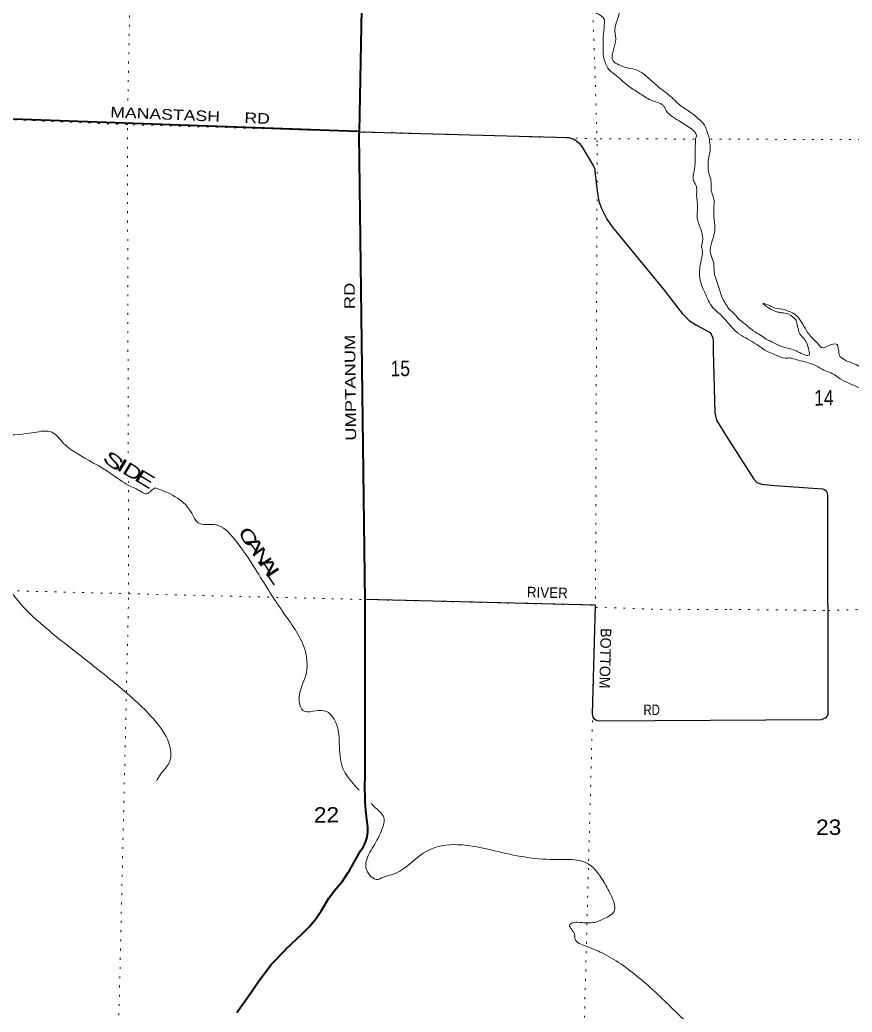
# Model space of a CAD drawing. Header units: feet. Extents: x -6 to 252658, y -374658 to -170635.
# Drawn here: x 104215 to 113681, y -203952 to -192670 of the extents above; entities that cross this region are included whole.
import ezdxf
from ezdxf.enums import TextEntityAlignment as Align

# ---------------------------------------------------------------- set-up
doc = ezdxf.new("R2010")
doc.units = ezdxf.units.FT
doc.header["$LTSCALE"] = 70
doc.linetypes.add('DOTTED', pattern=[1.5, 0.3, -1.2])
for name, color, linetype, lineweight in [('26', 7, 'Continuous', 40), ('27', 7, 'Continuous', 13), ('29', 7, 'Continuous', 25), ('30', 7, 'Continuous', 13), ('39', 7, 'Continuous', 13), ('7', 7, 'DOTTED', 13)]:
    doc.layers.add(name, color=color, linetype=linetype, lineweight=lineweight)
doc.layers.add('41', color=7, linetype='Continuous')

msp = doc.modelspace()

# ---------------------------------------------------------------- linework, layer by layer
at = {"layer": '26'}
for points in [[(108076.69, -193942.07), (108115, -191941.05), (108115.95, -191929.71), (108126.94, -191861.96), (108144.96, -191795.74), (108169.79, -191731.76), (108201.18, -191670.73), (108238.78, -191613.32), (108282.17, -191560.15), (108305.11, -191536.12), (108533.78, -191315.81), (108621, -191237.05), (108845.25, -191047.17)], [(108076.69, -193942.07), (108056, -193941.33), (104134.01, -193800.17)], [(106681.34, -203954.49), (106850, -203723.05), (106935.94, -203591.36), (107077.94, -203407.52), (107238.39, -203239.53), (107240.46, -203237.58), (107426.73, -203060.06), (107509.34, -202979.72), (107583.09, -202891.18), (107647.19, -202795.42), (107672.62, -202750.39), (107728.6, -202657.13), (107794.02, -202570.23), (107816.29, -202544.53), (107884.09, -202462.92), (107946.8, -202369.58), (107961, -202348.05), (108090.73, -202119.76), (108118.2, -202075.87), (108136.97, -202038.44), (108146.99, -202018.46), (108153.59, -201998.44), (108161.01, -201974.6), (108168.9, -201935.13), (108172.61, -201895.06), (108172.12, -201854.82), (108158, -201726.05), (108150.91, -201658.37), (108142.23, -201559.95), (108139.88, -201349.07), (108141, -201301.05), (108144, -199274.05), (108076, -193978.05), (108076.69, -193942.07)]]:
    msp.add_lwpolyline(points, dxfattribs=at)
at = {"layer": '29'}
msp.add_lwpolyline([(108076.69, -193942.07), (110456.08, -194007.35), (110508.59, -194021.49), (110546.96, -194045.74), (110575.23, -194072.02), (110605.05, -194111.46), (110740.84, -194332.71), (110752.96, -194367.07), (110756.21, -194394.13), (110783.37, -194646.38), (110799.41, -194732.85), (110824.85, -194806.61), (110891.31, -194934.95), (110950.21, -195023.15), (111528.31, -195725.43), (111747.52, -196010.31), (111827.4, -196086.87), (111911.21, -196140.92), (112057.63, -196222.27), (112079.01, -196243.51), (112098.02, -196284.92), (112102.06, -196325.33), (112100.37, -196433.7), (112118.22, -197139.76), (112137.69, -197222.34), (112241.21, -197386.77), (112561.75, -197894.12), (112596.87, -197931.95), (112653.63, -197950.44), (112801.72, -197962.92), (113344.07, -198000.66), (113367.35, -198010.77), (113385.52, -198024.92), (113391.58, -198039.06), (113399.88, -198070.88), (113403.28, -200566.52), (113396.64, -200587.41), (113380.48, -200605.59), (113356.24, -200617.72), (113329, -200628.33), (110806.72, -200644.37), (110772.15, -200635.91), (110753.98, -200623.78), (110735.8, -200599.53), (110729.74, -200563.16), (110762.06, -199324.34), (108148.16, -199260.69)], dxfattribs=at)
at = {"layer": '39'}
for points in [[(112055.73, -194015.02), (112045.74, -193986.84), (111991.75, -193853.99), (111951.64, -193811.67), (111837.25, -193718.92), (111718.82, -193636.23), (111650.6, -193571.73), (111490.05, -193442.69), (111333.55, -193305.61), (111283.37, -193267.3), (111182.94, -193228.88), (111064.4, -193198.48), (111028.24, -193180.3), (110962, -193137.94), (110952.02, -193103.72), (110954.13, -193057.47), (110958.18, -193043.39), (110988.6, -192920.76), (110992.7, -192880.55), (110982.88, -192771.91), (110993.04, -192723.66), (111035.56, -192574.91), (111039.69, -192526.64), (111045.86, -192460.28), (111084.3, -192343.7), (111110.64, -192249.21), (111120.92, -192142.63), (111107.27, -191945.49), (111099.35, -191887.14), (111065.42, -191772.44), (111061.43, -191758.35), (111013.5, -191607.4), (110935.5, -191418.18), (110907.48, -191357.79), (110851.34, -191289.29), (110815.21, -191265.07), (110730.74, -191278.99), (110682.48, -191288.95)], [(111900.94, -194020.75), (111911.06, -193986.58), (111887.03, -193942.28), (111852.92, -193910.04), (111712.4, -193819.24), (111624.07, -193760.74), (111565.89, -193702.3), (111529.83, -193641.89), (111465.58, -193609.58), (111393.27, -193583.3), (111256.74, -193502.57), (111130.27, -193417.84), (110981.77, -193290.83), (110901.52, -193218.27), (110873.5, -193157.88), (110867.5, -193143.79), (110849.77, -192974.8), (110852.1, -192823.95), (110864.41, -192705.31), (110860.48, -192663.06), (110794.26, -192606.61), (110689.89, -192529.98), (110669.86, -192497.75), (110647.85, -192447.43), (110623.98, -192324.69), (110610.01, -192282.42), (110612.15, -192218.07), (110630.22, -192226.14), (110692.28, -192352.98), (110754.26, -192509.99), (110758.26, -192516.03), (110820.49, -192560.4), (110870.73, -192568.54), (110896.87, -192568.6), (110884.91, -192516.28), (110905.19, -192435.86), (110983.95, -192265.05), (110994.08, -192226.86), (111000.34, -192124.29), (110988.4, -192065.94), (110958.46, -191965.31), (110960.56, -191923.08), (110958.66, -191870.78), (110916.67, -191768.11), (110886.66, -191693.64), (110844.81, -191522.59), (110840.81, -191516.54), (110762.62, -191417.84), (110730.48, -191401.68), (110666.2, -191379.43), (110615.91, -191391.4), (110569.6, -191429.52), (110515.18, -191493.78), (110507.09, -191517.91)], [(115900.12, -199270.12), (115896.19, -199229.89), (115864.24, -199131.27), (115788.17, -198982.29), (115730.15, -198853.45), (115708.14, -198809.16), (115692.21, -198736.72), (115668.34, -198620.02), (115642.38, -198539.52), (115642.51, -198479.18), (115648.71, -198400.76), (115642.85, -198322.31), (115643.1, -198205.65), (115619.18, -198115.09), (115595.07, -198109.01), (115578.99, -198102.95), (115456.41, -198082.59), (115301.66, -198070.21), (115126.78, -198061.82), (115034.37, -198033.48), (114954.06, -197985.05), (114869.8, -197908.45), (114831.72, -197856.08), (114725.52, -197694.96), (114693.5, -197628.53), (114635.36, -197556.01), (114492.96, -197400.85), (114318.46, -197223.52), (114262.28, -197171.11), (114131.82, -197076.32), (114113.75, -197066.22), (113919.02, -196945.16), (113744.34, -196846.27), (113517.42, -196733.18), (113493.33, -196715.04), (113340.71, -196642.32), (113278.47, -196608.01), (113182.06, -196569.6), (113009.28, -196523.01), (112969.09, -196514.87), (112918.83, -196516.78), (112806.34, -196478.36), (112719.97, -196441.98), (112595.51, -196361.28), (112396.75, -196242.23), (112384.7, -196234.16), (112272.38, -196119.28), (112150.02, -195992.33), (112097.85, -195943.96), (112047.77, -195863.41), (111985.73, -195730.54), (111959.77, -195654.06), (111943.91, -195551.45), (111974.5, -195346.36), (111971, -195260.05), (111968, -195251.05), (111972, -195223.05), (111973.03, -195092.93), (111925.08, -194952.04), (111919.14, -194911.81), (111919.15, -194903.76), (111917.54, -194720.72), (111912, -194650.05), (111912, -194576.05), (111899, -194540.05), (111873.81, -194487.33), (111882.02, -194406.89), (111896.4, -194262.1), (111896.75, -194101.19), (111900.94, -194020.75)], [(113047.66, -196434.58), (112971.33, -196408.28), (112880.92, -196385.98), (112790.55, -196341.55), (112704.19, -196299.14), (112639.96, -196256.79), (112555.65, -196204.32), (112487.41, -196149.88), (112356.99, -196030.96), (112350.98, -196022.9), (112274.75, -195950.35), (112252.71, -195914.1), (112222.66, -195865.77), (112174.67, -195747), (112126.73, -195600.08), (112114.76, -195559.83), (112106.96, -195445.17), (112065.09, -195286.2), (112097.52, -195161.56), (112119.96, -195008.75), (112106.18, -194869.93), (112110.5, -194727.14), (112104.54, -194692.94), (112078.59, -194610.42), (112074.82, -194493.76), (112072.83, -194485.7), (112050.87, -194409.23), (112043.04, -194312.68), (112043.13, -194270.44), (112059.38, -194192.02), (112065.47, -194163.87), (112061.65, -194069.34), (112055.73, -194015.02)], [(116470.98, -199289.37), (116412.87, -199204.77), (116394.86, -199164.52), (116348.8, -199083.97), (116322.86, -198997.44), (116312.95, -198929.03), (116279, -198830.41), (116245.2, -198651.34), (116227.51, -198468.28), (116227.86, -198303.35), (116248.41, -198098.25), (116242.76, -197925.27), (116240.91, -197848.84), (116225.02, -197762.31), (116217.09, -197710.01), (116183.09, -197627.48), (116179.09, -197619.42), (116147.1, -197538.91), (116093, -197458.35), (116041.01, -197327.51), (116033, -197315.42), (116010.9, -197307.34), (115950.58, -197313.26), (115924.46, -197307.17), (115818.01, -197268.74), (115785.9, -197242.53), (115737.8, -197170.03), (115725.88, -197105.64), (115722.02, -197031.21), (115704.04, -196978.88), (115698.04, -196966.8), (115688.05, -196940.64), (115649.93, -196902.35), (115635.84, -196912.37), (115635.74, -196956.63), (115651.71, -197012.98), (115673.74, -197051.23), (115679.69, -197085.44), (115693.62, -197153.85), (115693.5, -197204.13), (115675.34, -197242.31), (115645.15, -197254.31), (115606.96, -197254.24), (115540.63, -197250.09), (115500.42, -197256.04), (115432.01, -197282.05), (115425.97, -197284.05), (115307.31, -197311.97), (115248.96, -197335.99), (115106.15, -197375.93), (115009.63, -197389.81), (114933.15, -197427.88), (114900.96, -197441.89), (114752.44, -197332.99), (114537.73, -197153.56), (114395.28, -197018.52), (114339.07, -196984.21), (114252.79, -196913.65), (114100.21, -196820.82), (113857.32, -196657.42), (113845.26, -196651.37), (113684.62, -196572.61), (113614.31, -196546.33), (113546.07, -196499.92), (113536.04, -196487.84), (113528.13, -196429.5), (113520, -196402.05), (113516.18, -196373.15), (113391.53, -196382.97), (113377.43, -196390.98), (113353.3, -196398.98), (113285.06, -196346.55), (113228.89, -196290.13), (113190.79, -196245.8), (113130.69, -196153.17), (113122.68, -196139.07), (113066.57, -196052.47), (113024.44, -196014.17), (112976.24, -195989.94), (112883.84, -195959.59), (112781.35, -195939.27), (112749.23, -195923.12), (112666.86, -195894.8), (112731.09, -195945.21), (112837.53, -195993.69), (112873.7, -195999.79), (112978.17, -196026.15), (113000.25, -196044.3), (113042.38, -196086.62), (113060.32, -196157.05), (113062.31, -196163.08), (113078.25, -196229.49), (113126.37, -196287.91), (113188.4, -196424.8), (113190.28, -196483.13), (113121.96, -196472.94), (113047.66, -196434.58)], [(102881.07, -196106.31), (102950.85, -196218.43), (102922.4, -196404.4), (103079.27, -196709.83), (103192.09, -197015.39), (103356.63, -197164.86), (103667.32, -197299.91), (103945.84, -197375.08), (104378.35, -197361.85), (104580.6, -197359.27), (104713.05, -197486.84), (104855.47, -197594.39), (105252.49, -197831.15), (105455.04, -197964.52), (105591.36, -198032.1), (105659.51, -198059.9), (105707.49, -198023.77), (105755.48, -197991.65)], [(100817.18, -198076.14), (100813.56, -198129.79), (100897.8, -198193.52), (101125.8, -198060.92), (101519.54, -197719.92), (101807.68, -197619.13), (102296.28, -197611.73), (103025.41, -197705.6), (103452.24, -197838.32), (103737.05, -198043.42), (103763.69, -198319.24), (103575.8, -198473.72), (103453.81, -198548.04), (103419.91, -198612.11), (103415.91, -198614.12), (103291.87, -198670.46), (103192.02, -198794.7), (103164.08, -198836.76), (103322.33, -198860.3), (103440.42, -198831.97), (103700.73, -198825.22), (103945.35, -198964.47), (104192.34, -199273.64), (104483.34, -199560.69), (104970.82, -199951.14), (105436.24, -200329.66), (105799.52, -200698.47), (105926.23, -200950.01), (105914.58, -201113.98), (105818.75, -201244.2), (105768.86, -201326.31)], [(105755.48, -197991.65), (105949.9, -198073.06), (106170.64, -198280.34), (106236.95, -198384.11), (106447.28, -198413.5), (106643.86, -198560.87), (106917.07, -198951.94), (107218.48, -199418.89), (107463.75, -199856.02), (107466.35, -200123.91), (107392.8, -200372.02), (107435.19, -200523.84), (107677.5, -200525.14), (107763.74, -200582.87), (107850.63, -200938.49), (107893.24, -201188.27), (108023.81, -201373.82), (108074.43, -201429.34)], [(108211.91, -201579.1), (108246.63, -201617.09), (108355.04, -201738.73), (108333.3, -201872.74), (108237.39, -202065.67), (108184.12, -202157.44), (108168.17, -202357.02), (108304.52, -202438.6), (108308.52, -202436.59), (108486.6, -202374.1), (108850.5, -202117.16), (109192.78, -202048.2), (109625.48, -202120.93), (110292.53, -202216.98), (110677.13, -202265.85), (110867.87, -202491.22), (110956.36, -202662.9), (110978.68, -202796.78), (110860.74, -202889.08), (110750.69, -202931.38), (110582.48, -202931.87), (110494.39, -202940.12), (110470.39, -202956.18), (110518.67, -203054), (110528.83, -203119.95), (110655.17, -203203.55), (110837.57, -203279), (111252.71, -203557.7), (111672.09, -203946.34), (111934.86, -204143.51), (112083.16, -204195.07), (112147.37, -204252.86), (112189.62, -204340.71)]]:
    msp.add_spline(points, degree=3, dxfattribs=at)
at = {"layer": '7'}
msp.add_line((114924.99, -194036.15), (112058.99, -194026.61), dxfattribs=at)
for points in [[(105443.62, -193586.61), (105545, -188637.05), (105220.64, -184709.77)], [(110673.04, -215213.02), (110663.45, -209891.6), (110622.14, -204539.39), (110761.24, -199353.42), (110781.85, -194062.81), (110732.19, -192566.01)], [(111885.51, -194026.04), (110768.12, -194022.34), (105438, -193861.05), (100170, -193642.05), (94652, -193517.05), (94037, -193539.05)], [(105448.51, -197598.33), (105438, -193861.05), (105438.45, -193839.12)], [(105367, -215207.05), (105476, -209871.05), (105330, -204511.05), (105453, -199195.05), (105449.41, -197918.05)], [(94058.47, -198978.96), (94717.05, -198967.85), (100096, -199059.05), (105453, -199195.05), (110709.25, -199324.43), (110795.19, -199323.71)], [(110765.04, -199349.84), (111603.04, -199376.45), (112288.19, -199373.58), (113138.17, -199382.07), (113405.42, -199386.98), (114034.2, -199360.26), (114920.14, -199324.43), (115832.17, -199282.48), (115900, -199282.19)]]:
    msp.add_lwpolyline(points, dxfattribs=at)

# ---------------------------------------------------------------- texts
at = {"layer": '27'}
for s, rotation, width, p in [('MANASTASH     RD', 357.619, 1.25, (105241.62, -193778.28)), ('UMPTANUM     RD', 90.536, 1.3, (108039.69, -197454.52))]:
    msp.add_text(s, height=120, rotation=rotation, dxfattribs=dict(at, width=width)).set_placement(p)
at = {"layer": '30'}
for s, rotation, width, p in [('RIVER', 358.605, 0.95, (109980.07, -199235.28)), ('RD', 0.364, 0.8, (111308.77, -200575.58))]:
    msp.add_text(s, height=120, rotation=rotation, dxfattribs=dict(at, width=width)).set_placement(p)
msp.add_text('BOTTOM', height=120, rotation=268.506, dxfattribs=at).set_placement((110822.49, -199585.28))
at = {"layer": '41'}
for s, rotation, width, p in [('S', 321.569, 1.75, (105233.09, -197742.2)), ('I', 329.061, 1.75, (105342.24, -197800.12)), ('D', 329.061, 1.45, (105459.92, -197871.84)), ('E', 329.32, 1.65, (105600.98, -197954.37)), ('C', 305.816, 1.5, (106750.61, -198589.19)), ('A', 305.816, 1.6, (106822.7, -198689.44)), ('N', 304.057, 1.5, (106907.8, -198815.88)), ('A', 303.003, 1.55, (106975.15, -198919.26)), ('L', 303.003, 1.65, (107057.41, -199034.06))]:
    msp.add_text(s, height=150, rotation=rotation, dxfattribs=dict(at, width=width)).set_placement(p, align=Align.CENTER)
at = {"layer": '7'}
for s, width, p in [('15', 0.85, (108431.32, -196722)), ('14', 0.85, (113249.03, -197055.43)), ('22', 1.1, (107560, -201797.05)), ('23', 1.1, (113271, -201938.05))]:
    msp.add_text(s, height=175, rotation=0.294, dxfattribs=dict(at, width=width)).set_placement(p)

doc.saveas('drawing.dxf')
